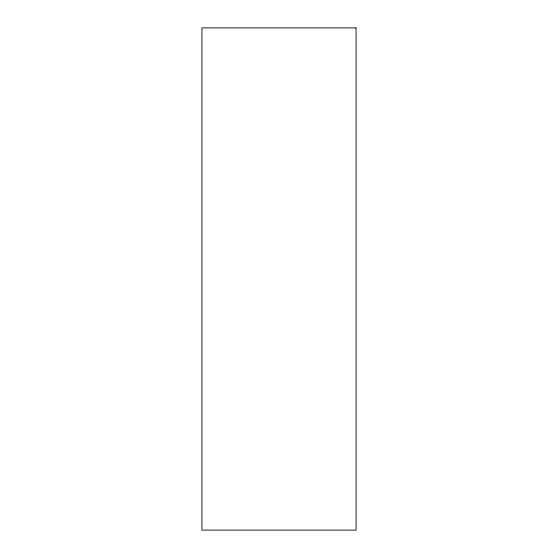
<?xml version="1.0" encoding="UTF-8"?>
<svg xmlns="http://www.w3.org/2000/svg" width="558" height="558" viewBox="0 0 558 558"><rect width="100%" height="100%" fill="white"/><g stroke="black" fill="none" stroke-linecap="round" stroke-linejoin="round"><path stroke-width="0.84" d="M356.067 27.9L201.933 27.9L201.933 530.1L356.067 530.1L356.067 27.9"/></g></svg>
